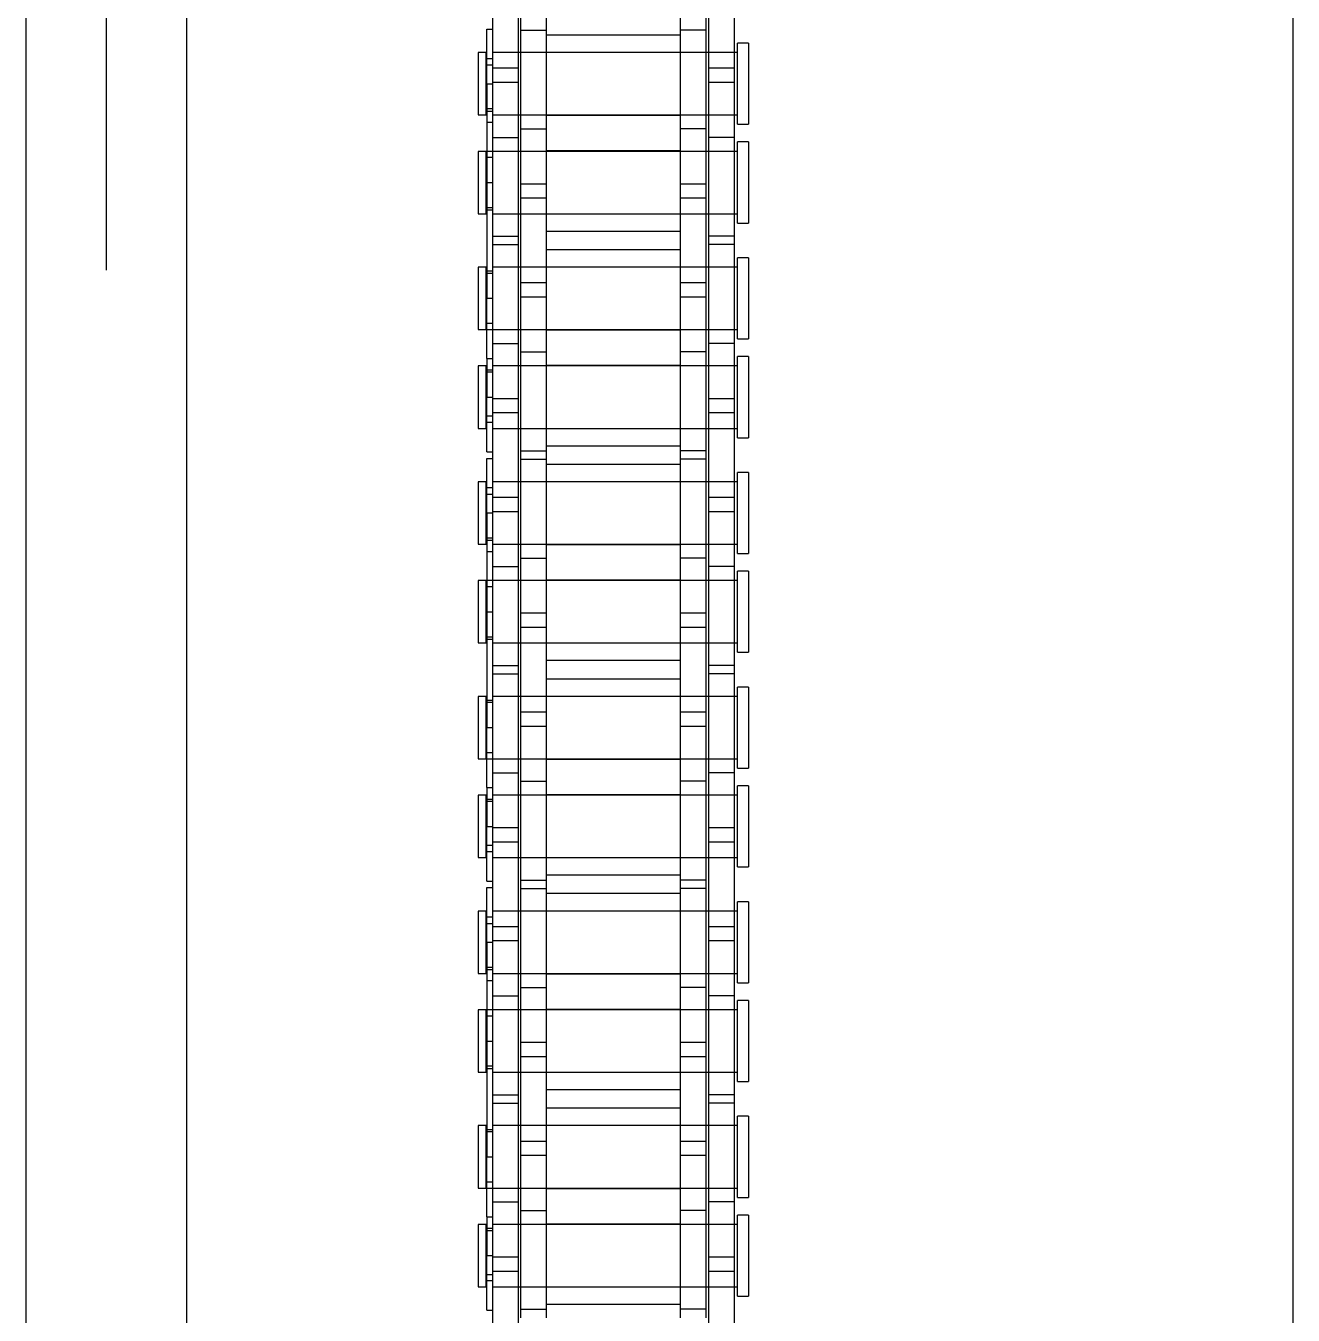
# Model space of a CAD drawing. Header units: metres. Extents: x 0 to 63075, y 0 to 44550.
# Drawn here: x 14315.3 to 14390.3, y 25750.2 to 25826.5 of the extents above; entities that cross this region are included whole.
import ezdxf

# ---------------------------------------------------------------- set-up
doc = ezdxf.new("R2010")
doc.units = ezdxf.units.M
doc.header["$LTSCALE"] = 75
doc.linetypes.add('HIDDEN2', pattern=[4.7625, 3.175, -1.5875])
for name, color, linetype in [('SDM', 7, 'Continuous'), ('SL4', 4, 'Continuous'), ('ST1', 7, 'HIDDEN2')]:
    doc.layers.add(name, color=color, linetype=linetype)

# ---------------------------------------------------------------- blocks, each defined once
blk = doc.blocks.new('A$Ca53c419a')
at = {"layer": 'SL4'}
for p, q in [((2334.737, 495.765), (1009.762, 495.765)), ((1009.762, 486.24), (2334.737, 486.24)), ((1009.762, 420.765), (2334.737, 420.765))]:
    blk.add_line(p, q, dxfattribs=at)
at = {"layer": 'ST1'}
for p, q in [((2334.737, 491.003), (1009.762, 491.003)), ((1009.762, 486.24), (2334.737, 486.24)), ((1320.698, 468.489), (1320.698, 468.157)), ((1320.698, 468.489), (1323.929, 468.489)), ((1325.774, 469), (1322.084, 469)), ((1322.084, 469), (1322.084, 468.526)), ((1322.084, 468.526), (1325.774, 468.526)), ((1322.453, 468.526), (1322.453, 468.157)), ((1322.822, 468.489), (1322.822, 468.157)), ((1323.929, 468.489), (1323.929, 468.157)), ((1326.225, 468.489), (1323.929, 468.489)), ((1325.405, 468.157), (1325.405, 468.526)), ((1325.548, 468.489), (1325.548, 468.157)), ((1325.774, 468.526), (1325.774, 469)), ((1326.225, 468.489), (1329.777, 468.489)), ((1326.225, 468.489), (1326.225, 468.157)), ((1331.622, 469), (1327.932, 469)), ((1327.932, 469), (1327.932, 468.526)), ((1327.932, 468.526), (1331.622, 468.526)), ((1327.932, 468.489), (1327.932, 466.637)), ((1328.301, 468.526), (1328.301, 468.157)), ((1329.777, 468.489), (1329.777, 468.157)), ((1342.477, 468.489), (1329.777, 468.489)), ((1331.253, 468.157), (1331.253, 468.526)), ((1331.396, 468.489), (1331.396, 468.157)), ((1331.622, 468.526), (1331.622, 469)), ((1338.474, 469), (1334.784, 469)), ((1334.784, 469), (1334.784, 468.526)), ((1334.784, 468.526), (1338.474, 468.526)), ((1335.009, 468.489), (1335.009, 468.157)), ((1335.153, 468.526), (1335.153, 468.157)), ((1336.629, 468.489), (1336.629, 468.157)), ((1338.105, 468.157), (1338.105, 468.526)), ((1338.474, 468.526), (1338.474, 469)), ((1338.474, 466.637), (1338.474, 468.489)), ((1340.181, 468.157), (1340.181, 468.489)), ((1344.322, 469), (1340.632, 469)), ((1340.632, 469), (1340.632, 468.526)), ((1340.632, 468.526), (1344.322, 468.526)), ((1340.858, 468.489), (1340.858, 468.157)), ((1341.001, 468.526), (1341.001, 468.157)), ((1342.477, 468.489), (1342.477, 468.157)), ((1342.477, 468.489), (1345.707, 468.489)), ((1343.584, 468.489), (1343.584, 468.157)), ((1343.953, 468.157), (1343.953, 468.526)), ((1344.322, 468.526), (1344.322, 469)), ((1345.707, 468.489), (1345.707, 468.157)), ((1346.098, 468.489), (1346.098, 468.157)), ((1346.098, 468.489), (1349.328, 468.489)), ((1351.173, 469), (1347.483, 469)), ((1347.483, 469), (1347.483, 468.526)), ((1347.483, 468.526), (1351.173, 468.526)), ((1347.852, 468.526), (1347.852, 468.157)), ((1348.221, 468.489), (1348.221, 468.157)), ((1349.328, 468.489), (1349.328, 468.157)), ((1351.625, 468.489), (1349.328, 468.489)), ((1350.804, 468.157), (1350.804, 468.526)), ((1350.948, 468.489), (1350.948, 468.157)), ((1351.173, 468.526), (1351.173, 469)), ((1351.625, 468.489), (1355.177, 468.489)), ((1351.625, 468.489), (1351.625, 468.157)), ((1357.022, 469), (1353.332, 469)), ((1353.332, 469), (1353.332, 468.526)), ((1353.332, 468.526), (1357.022, 468.526)), ((1353.332, 468.489), (1353.332, 466.637)), ((1353.701, 468.526), (1353.701, 468.157)), ((1355.177, 468.489), (1355.177, 468.157)), ((1367.877, 468.489), (1355.177, 468.489)), ((1356.653, 468.157), (1356.653, 468.526)), ((1356.796, 468.489), (1356.796, 468.157)), ((1357.022, 468.526), (1357.022, 469)), ((1363.873, 469), (1360.183, 469)), ((1360.183, 469), (1360.183, 468.526)), ((1360.183, 468.526), (1363.873, 468.526)), ((1360.409, 468.489), (1360.409, 468.157)), ((1360.552, 468.526), (1360.552, 468.157)), ((1362.028, 468.489), (1362.028, 468.157)), ((1363.504, 468.157), (1363.504, 468.526)), ((1363.873, 468.526), (1363.873, 469)), ((1363.873, 466.637), (1363.873, 468.489)), ((1365.58, 468.157), (1365.58, 468.489)), ((1369.722, 469), (1366.032, 469)), ((1366.032, 469), (1366.032, 468.526)), ((1366.032, 468.526), (1369.722, 468.526)), ((1366.258, 468.489), (1366.258, 468.157)), ((1366.401, 468.526), (1366.401, 468.157)), ((1367.877, 468.489), (1367.877, 468.157)), ((1367.877, 468.489), (1371.107, 468.489)), ((1368.984, 468.489), (1368.984, 468.157)), ((1369.353, 468.157), (1369.353, 468.526)), ((1369.722, 468.526), (1369.722, 469)), ((1371.107, 468.489), (1371.107, 468.157)), ((1371.498, 468.489), (1371.498, 468.157)), ((1371.498, 468.489), (1374.728, 468.489)), ((1376.573, 469), (1372.883, 469)), ((1372.883, 469), (1372.883, 468.526)), ((1372.883, 468.526), (1376.573, 468.526)), ((1373.252, 468.526), (1373.252, 468.157)), ((1373.621, 468.489), (1373.621, 468.157)), ((1374.728, 468.489), (1374.728, 468.157)), ((1377.025, 468.489), (1374.728, 468.489)), ((1376.204, 468.157), (1376.204, 468.526)), ((1376.347, 468.489), (1376.347, 468.157)), ((1376.573, 468.526), (1376.573, 469)), ((1377.025, 468.489), (1380.577, 468.489)), ((1377.025, 468.489), (1377.025, 468.157)), ((1382.422, 469), (1378.732, 469)), ((1378.732, 469), (1378.732, 468.526)), ((1378.732, 468.526), (1382.422, 468.526)), ((1378.732, 468.489), (1378.732, 466.637)), ((1379.101, 468.526), (1379.101, 468.157)), ((1380.577, 468.489), (1380.577, 468.157)), ((1393.277, 468.489), (1380.577, 468.489)), ((1382.053, 468.157), (1382.053, 468.526)), ((1382.196, 468.489), (1382.196, 468.157)), ((1382.422, 468.526), (1382.422, 469)), ((1389.273, 469), (1385.583, 469)), ((1385.583, 469), (1385.583, 468.526)), ((1385.583, 468.526), (1389.273, 468.526)), ((1385.809, 468.489), (1385.809, 468.157)), ((1385.952, 468.526), (1385.952, 468.157)), ((1387.428, 468.489), (1387.428, 468.157)), ((1388.904, 468.157), (1388.904, 468.526)), ((1389.273, 468.526), (1389.273, 469)), ((1389.273, 466.637), (1389.273, 468.489)), ((1390.98, 468.157), (1390.98, 468.489)), ((1395.122, 469), (1391.432, 469)), ((1391.432, 469), (1391.432, 468.526)), ((1391.432, 468.526), (1395.122, 468.526)), ((1391.658, 468.489), (1391.658, 468.157)), ((1391.801, 468.526), (1391.801, 468.157)), ((1393.277, 468.489), (1393.277, 468.157)), ((1393.277, 468.489), (1396.507, 468.489)), ((1394.384, 468.489), (1394.384, 468.157)), ((1394.753, 468.157), (1394.753, 468.526)), ((1395.122, 468.526), (1395.122, 469)), ((1396.507, 468.489), (1396.507, 468.157)), ((1322.997, 468.157), (1313.902, 468.157)), ((1322.084, 468.157), (1322.084, 466.637)), ((1322.084, 468.157), (1322.084, 453.659)), ((1323.857, 468.157), (1322.997, 468.157)), ((1322.997, 466.637), (1322.997, 468.157)), ((1332.952, 468.157), (1323.857, 468.157)), ((1323.857, 468.157), (1323.857, 466.637)), ((1325.774, 466.637), (1325.774, 468.157)), ((1325.774, 453.659), (1325.774, 468.157)), ((1327.104, 468.157), (1327.104, 466.637)), ((1327.932, 468.157), (1327.932, 453.659)), ((1331.622, 466.637), (1331.622, 468.157)), ((1331.622, 453.659), (1331.622, 468.157)), ((1332.952, 468.157), (1332.952, 466.637)), ((1339.302, 468.157), (1332.952, 468.157)), ((1333.454, 468.157), (1333.454, 466.637)), ((1334.784, 468.157), (1334.784, 466.637)), ((1334.784, 468.157), (1334.784, 453.659)), ((1338.474, 453.659), (1338.474, 468.157)), ((1339.302, 468.157), (1339.302, 466.637)), ((1348.397, 468.157), (1339.302, 468.157)), ((1340.632, 468.157), (1340.632, 466.637)), ((1340.632, 468.157), (1340.632, 453.659)), ((1342.549, 466.637), (1342.549, 468.157)), ((1343.408, 468.157), (1343.408, 466.637)), ((1344.322, 466.637), (1344.322, 468.157)), ((1344.322, 453.659), (1344.322, 468.157)), ((1347.483, 468.157), (1347.483, 466.637)), ((1347.483, 468.157), (1347.483, 453.659)), ((1349.257, 468.157), (1348.397, 468.157)), ((1348.397, 466.637), (1348.397, 468.157)), ((1358.352, 468.157), (1349.257, 468.157)), ((1349.257, 468.157), (1349.257, 466.637)), ((1351.173, 466.637), (1351.173, 468.157)), ((1351.173, 453.659), (1351.173, 468.157)), ((1352.503, 468.157), (1352.503, 466.637)), ((1353.332, 468.157), (1353.332, 453.659)), ((1357.022, 466.637), (1357.022, 468.157)), ((1357.022, 453.659), (1357.022, 468.157)), ((1358.352, 468.157), (1358.352, 466.637)), ((1364.702, 468.157), (1358.352, 468.157)), ((1358.853, 468.157), (1358.853, 466.637)), ((1360.183, 468.157), (1360.183, 466.637)), ((1360.183, 468.157), (1360.183, 453.659)), ((1363.873, 453.659), (1363.873, 468.157)), ((1364.702, 468.157), (1364.702, 466.637)), ((1373.797, 468.157), (1364.702, 468.157)), ((1366.032, 468.157), (1366.032, 466.637)), ((1366.032, 468.157), (1366.032, 453.659)), ((1367.948, 466.637), (1367.948, 468.157)), ((1368.808, 468.157), (1368.808, 466.637)), ((1369.722, 466.637), (1369.722, 468.157)), ((1369.722, 453.659), (1369.722, 468.157)), ((1372.883, 468.157), (1372.883, 466.637)), ((1372.883, 468.157), (1372.883, 453.659)), ((1374.657, 468.157), (1373.797, 468.157)), ((1373.797, 466.637), (1373.797, 468.157)), ((1383.752, 468.157), (1374.657, 468.157)), ((1374.657, 468.157), (1374.657, 466.637)), ((1376.573, 466.637), (1376.573, 468.157)), ((1376.573, 453.659), (1376.573, 468.157)), ((1377.903, 468.157), (1377.903, 466.637)), ((1378.732, 468.157), (1378.732, 453.659)), ((1382.422, 466.637), (1382.422, 468.157)), ((1382.422, 453.659), (1382.422, 468.157)), ((1383.752, 468.157), (1383.752, 466.637)), ((1390.102, 468.157), (1383.752, 468.157)), ((1384.253, 468.157), (1384.253, 466.637)), ((1385.583, 468.157), (1385.583, 466.637)), ((1385.583, 468.157), (1385.583, 453.659)), ((1389.273, 453.659), (1389.273, 468.157)), ((1390.102, 468.157), (1390.102, 466.637)), ((1399.197, 468.157), (1390.102, 468.157)), ((1391.432, 468.157), (1391.432, 466.637)), ((1391.432, 468.157), (1391.432, 453.659)), ((1393.348, 466.637), (1393.348, 468.157)), ((1394.208, 468.157), (1394.208, 466.637)), ((1395.122, 466.637), (1395.122, 468.157)), ((1395.122, 453.659), (1395.122, 468.157)), ((1322.997, 466.637), (1313.902, 466.637)), ((1326.602, 466.485), (1320.252, 466.485)), ((1320.754, 466.485), (1320.754, 464.965)), ((1322.084, 466.485), (1322.084, 464.965)), ((1323.857, 466.637), (1322.997, 466.637)), ((1332.952, 466.637), (1323.857, 466.637)), ((1325.774, 464.965), (1325.774, 466.485)), ((1326.602, 466.485), (1326.602, 464.965)), ((1335.697, 466.485), (1326.602, 466.485)), ((1327.932, 466.485), (1327.932, 464.965)), ((1329.849, 464.965), (1329.849, 466.485)), ((1330.709, 466.485), (1330.709, 464.965)), ((1331.622, 464.965), (1331.622, 466.485)), ((1339.302, 466.637), (1332.952, 466.637)), ((1334.784, 466.485), (1334.784, 464.965)), ((1336.557, 466.485), (1335.697, 466.485)), ((1335.697, 464.965), (1335.697, 466.485)), ((1345.652, 466.485), (1336.557, 466.485)), ((1336.557, 466.485), (1336.557, 464.965)), ((1338.474, 464.965), (1338.474, 466.485)), ((1348.397, 466.637), (1339.302, 466.637)), ((1339.804, 466.485), (1339.804, 464.965)), ((1340.632, 466.485), (1340.632, 464.965)), ((1344.322, 464.965), (1344.322, 466.485)), ((1345.652, 466.485), (1345.652, 464.965)), ((1352.002, 466.485), (1345.652, 466.485)), ((1346.154, 466.485), (1346.154, 464.965)), ((1347.483, 466.485), (1347.483, 464.965)), ((1349.257, 466.637), (1348.397, 466.637)), ((1358.352, 466.637), (1349.257, 466.637)), ((1351.173, 464.965), (1351.173, 466.485)), ((1352.002, 466.485), (1352.002, 464.965)), ((1361.097, 466.485), (1352.002, 466.485)), ((1353.332, 466.485), (1353.332, 464.965)), ((1355.249, 464.965), (1355.249, 466.485)), ((1356.108, 466.485), (1356.108, 464.965)), ((1357.022, 464.965), (1357.022, 466.485)), ((1364.702, 466.637), (1358.352, 466.637)), ((1360.183, 466.485), (1360.183, 464.965)), ((1361.957, 466.485), (1361.097, 466.485)), ((1361.097, 464.965), (1361.097, 466.485)), ((1371.052, 466.485), (1361.957, 466.485)), ((1361.957, 466.485), (1361.957, 464.965)), ((1363.873, 464.965), (1363.873, 466.485)), ((1373.797, 466.637), (1364.702, 466.637)), ((1365.203, 466.485), (1365.203, 464.965)), ((1366.032, 466.485), (1366.032, 464.965)), ((1369.722, 464.965), (1369.722, 466.485)), ((1371.052, 466.485), (1371.052, 464.965)), ((1377.402, 466.485), (1371.052, 466.485)), ((1371.553, 466.485), (1371.553, 464.965)), ((1372.883, 466.485), (1372.883, 464.965)), ((1374.657, 466.637), (1373.797, 466.637)), ((1383.752, 466.637), (1374.657, 466.637)), ((1376.573, 464.965), (1376.573, 466.485)), ((1377.402, 466.485), (1377.402, 464.965)), ((1386.497, 466.485), (1377.402, 466.485)), ((1378.732, 466.485), (1378.732, 464.965)), ((1380.648, 464.965), (1380.648, 466.485)), ((1381.508, 466.485), (1381.508, 464.965)), ((1382.422, 464.965), (1382.422, 466.485)), ((1390.102, 466.637), (1383.752, 466.637)), ((1385.583, 466.485), (1385.583, 464.965)), ((1387.357, 466.485), (1386.497, 466.485)), ((1386.497, 464.965), (1386.497, 466.485)), ((1396.452, 466.485), (1387.357, 466.485)), ((1387.357, 466.485), (1387.357, 464.965)), ((1389.273, 464.965), (1389.273, 466.485)), ((1399.197, 466.637), (1390.102, 466.637)), ((1390.603, 466.485), (1390.603, 464.965)), ((1391.432, 466.485), (1391.432, 464.965)), ((1395.122, 464.965), (1395.122, 466.485)), ((1396.452, 466.485), (1396.452, 464.965)), ((1402.802, 466.485), (1396.452, 466.485)), ((1326.602, 464.965), (1320.252, 464.965)), ((1321.037, 457.035), (1321.037, 464.965)), ((1322.084, 464.965), (1322.084, 457.035)), ((1325.774, 457.035), (1325.774, 464.965)), ((1325.817, 464.965), (1325.817, 457.035)), ((1335.697, 464.965), (1326.602, 464.965)), ((1327.889, 457.035), (1327.889, 464.965)), ((1327.932, 464.965), (1327.932, 457.035)), ((1331.622, 457.035), (1331.622, 464.965)), ((1332.669, 464.965), (1332.669, 457.035)), ((1333.737, 457.035), (1333.737, 464.965)), ((1334.784, 464.965), (1334.784, 457.035)), ((1336.557, 464.965), (1335.697, 464.965)), ((1345.652, 464.965), (1336.557, 464.965)), ((1338.474, 457.035), (1338.474, 464.965)), ((1338.517, 464.965), (1338.517, 457.035)), ((1340.589, 457.035), (1340.589, 464.965)), ((1340.632, 464.965), (1340.632, 457.035)), ((1344.322, 457.035), (1344.322, 464.965)), ((1345.369, 464.965), (1345.369, 457.035)), ((1352.002, 464.965), (1345.652, 464.965)), ((1346.437, 457.035), (1346.437, 464.965)), ((1347.483, 464.965), (1347.483, 457.035)), ((1351.173, 457.035), (1351.173, 464.965)), ((1351.217, 464.965), (1351.217, 457.035)), ((1361.097, 464.965), (1352.002, 464.965)), ((1353.289, 457.035), (1353.289, 464.965)), ((1353.332, 464.965), (1353.332, 457.035)), ((1357.022, 457.035), (1357.022, 464.965)), ((1358.068, 464.965), (1358.068, 457.035)), ((1359.137, 457.035), (1359.137, 464.965)), ((1360.183, 464.965), (1360.183, 457.035)), ((1361.957, 464.965), (1361.097, 464.965)), ((1371.052, 464.965), (1361.957, 464.965)), ((1363.873, 457.035), (1363.873, 464.965)), ((1363.917, 464.965), (1363.917, 457.035)), ((1365.988, 457.035), (1365.988, 464.965)), ((1366.032, 464.965), (1366.032, 457.035)), ((1369.722, 457.035), (1369.722, 464.965)), ((1370.768, 464.965), (1370.768, 457.035)), ((1377.402, 464.965), (1371.052, 464.965)), ((1371.837, 457.035), (1371.837, 464.965)), ((1372.883, 464.965), (1372.883, 457.035)), ((1376.573, 457.035), (1376.573, 464.965)), ((1376.617, 464.965), (1376.617, 457.035)), ((1386.497, 464.965), (1377.402, 464.965)), ((1378.688, 457.035), (1378.688, 464.965)), ((1378.732, 464.965), (1378.732, 457.035)), ((1382.422, 457.035), (1382.422, 464.965)), ((1383.468, 464.965), (1383.468, 457.035)), ((1384.537, 457.035), (1384.537, 464.965)), ((1385.583, 464.965), (1385.583, 457.035)), ((1387.357, 464.965), (1386.497, 464.965)), ((1396.452, 464.965), (1387.357, 464.965)), ((1389.273, 457.035), (1389.273, 464.965)), ((1389.317, 464.965), (1389.317, 457.035)), ((1391.388, 457.035), (1391.388, 464.965)), ((1391.432, 464.965), (1391.432, 457.035)), ((1395.122, 457.035), (1395.122, 464.965)), ((1396.168, 464.965), (1396.168, 457.035)), ((1402.802, 464.965), (1396.452, 464.965)), ((1326.602, 457.035), (1320.252, 457.035)), ((1320.754, 455.515), (1320.754, 457.035)), ((1322.084, 457.035), (1322.084, 455.515)), ((1325.774, 455.515), (1325.774, 457.035)), ((1326.602, 455.515), (1326.602, 457.035)), ((1335.697, 457.035), (1326.602, 457.035)), ((1327.932, 457.035), (1327.932, 455.515)), ((1329.849, 455.515), (1329.849, 457.035)), ((1330.709, 457.035), (1330.709, 455.515)), ((1331.622, 455.515), (1331.622, 457.035)), ((1334.784, 457.035), (1334.784, 455.515)), ((1336.557, 457.035), (1335.697, 457.035)), ((1335.697, 455.515), (1335.697, 457.035)), ((1345.652, 457.035), (1336.557, 457.035)), ((1336.557, 457.035), (1336.557, 455.515)), ((1338.474, 455.515), (1338.474, 457.035)), ((1339.804, 455.515), (1339.804, 457.035)), ((1340.632, 457.035), (1340.632, 455.515)), ((1344.322, 455.515), (1344.322, 457.035)), ((1345.652, 455.515), (1345.652, 457.035)), ((1352.002, 457.035), (1345.652, 457.035)), ((1346.154, 455.515), (1346.154, 457.035)), ((1347.483, 457.035), (1347.483, 455.515)), ((1351.173, 455.515), (1351.173, 457.035)), ((1352.002, 455.515), (1352.002, 457.035)), ((1361.097, 457.035), (1352.002, 457.035)), ((1353.332, 457.035), (1353.332, 455.515)), ((1355.249, 455.515), (1355.249, 457.035)), ((1356.108, 457.035), (1356.108, 455.515)), ((1357.022, 455.515), (1357.022, 457.035)), ((1360.183, 457.035), (1360.183, 455.515)), ((1361.957, 457.035), (1361.097, 457.035)), ((1361.097, 455.515), (1361.097, 457.035)), ((1371.052, 457.035), (1361.957, 457.035)), ((1361.957, 457.035), (1361.957, 455.515)), ((1363.873, 455.515), (1363.873, 457.035)), ((1365.203, 455.515), (1365.203, 457.035)), ((1366.032, 457.035), (1366.032, 455.515)), ((1369.722, 455.515), (1369.722, 457.035)), ((1371.052, 455.515), (1371.052, 457.035)), ((1377.402, 457.035), (1371.052, 457.035)), ((1371.553, 455.515), (1371.553, 457.035)), ((1372.883, 457.035), (1372.883, 455.515)), ((1376.573, 455.515), (1376.573, 457.035)), ((1377.402, 455.515), (1377.402, 457.035)), ((1386.497, 457.035), (1377.402, 457.035)), ((1378.732, 457.035), (1378.732, 455.515)), ((1380.648, 455.515), (1380.648, 457.035)), ((1381.508, 457.035), (1381.508, 455.515)), ((1382.422, 455.515), (1382.422, 457.035)), ((1385.583, 457.035), (1385.583, 455.515)), ((1387.357, 457.035), (1386.497, 457.035)), ((1386.497, 455.515), (1386.497, 457.035)), ((1396.452, 457.035), (1387.357, 457.035)), ((1387.357, 457.035), (1387.357, 455.515)), ((1389.273, 455.515), (1389.273, 457.035)), ((1390.603, 455.515), (1390.603, 457.035)), ((1391.432, 457.035), (1391.432, 455.515)), ((1395.122, 455.515), (1395.122, 457.035)), ((1396.452, 455.515), (1396.452, 457.035)), ((1402.802, 457.035), (1396.452, 457.035)), ((1326.602, 455.515), (1320.252, 455.515)), ((1335.697, 455.515), (1326.602, 455.515)), ((1336.557, 455.515), (1335.697, 455.515)), ((1345.652, 455.515), (1336.557, 455.515)), ((1352.002, 455.515), (1345.652, 455.515)), ((1361.097, 455.515), (1352.002, 455.515)), ((1361.957, 455.515), (1361.097, 455.515)), ((1371.052, 455.515), (1361.957, 455.515)), ((1377.402, 455.515), (1371.052, 455.515)), ((1386.497, 455.515), (1377.402, 455.515)), ((1387.357, 455.515), (1386.497, 455.515)), ((1396.452, 455.515), (1387.357, 455.515)), ((1402.802, 455.515), (1396.452, 455.515)), ((1322.997, 455.363), (1313.902, 455.363)), ((1322.084, 455.363), (1322.084, 453.843)), ((1323.857, 455.363), (1322.997, 455.363)), ((1322.997, 453.843), (1322.997, 455.363)), ((1332.952, 455.363), (1323.857, 455.363)), ((1323.857, 455.363), (1323.857, 453.843)), ((1325.774, 453.843), (1325.774, 455.363)), ((1327.104, 453.843), (1327.104, 455.363)), ((1327.932, 455.363), (1327.932, 453.843)), ((1331.622, 453.843), (1331.622, 455.363)), ((1332.952, 453.843), (1332.952, 455.363)), ((1339.302, 455.363), (1332.952, 455.363)), ((1333.454, 453.843), (1333.454, 455.363)), ((1334.784, 455.363), (1334.784, 453.843)), ((1338.474, 453.843), (1338.474, 455.363)), ((1339.302, 453.843), (1339.302, 455.363)), ((1348.397, 455.363), (1339.302, 455.363)), ((1340.632, 455.363), (1340.632, 453.843)), ((1342.549, 453.843), (1342.549, 455.363)), ((1343.408, 455.363), (1343.408, 453.843)), ((1344.322, 453.843), (1344.322, 455.363)), ((1347.483, 455.363), (1347.483, 453.843)), ((1349.257, 455.363), (1348.397, 455.363)), ((1348.397, 453.843), (1348.397, 455.363)), ((1358.352, 455.363), (1349.257, 455.363)), ((1349.257, 455.363), (1349.257, 453.843)), ((1351.173, 453.843), (1351.173, 455.363)), ((1352.503, 453.843), (1352.503, 455.363)), ((1353.332, 455.363), (1353.332, 453.843)), ((1357.022, 453.843), (1357.022, 455.363)), ((1358.352, 453.843), (1358.352, 455.363)), ((1364.702, 455.363), (1358.352, 455.363)), ((1358.853, 453.843), (1358.853, 455.363)), ((1360.183, 455.363), (1360.183, 453.843)), ((1363.873, 453.843), (1363.873, 455.363)), ((1364.702, 453.843), (1364.702, 455.363)), ((1373.797, 455.363), (1364.702, 455.363)), ((1366.032, 455.363), (1366.032, 453.843)), ((1367.948, 453.843), (1367.948, 455.363)), ((1368.808, 455.363), (1368.808, 453.843)), ((1369.722, 453.843), (1369.722, 455.363)), ((1372.883, 455.363), (1372.883, 453.843)), ((1374.657, 455.363), (1373.797, 455.363)), ((1373.797, 453.843), (1373.797, 455.363)), ((1383.752, 455.363), (1374.657, 455.363)), ((1374.657, 455.363), (1374.657, 453.843)), ((1376.573, 453.843), (1376.573, 455.363)), ((1377.903, 453.843), (1377.903, 455.363)), ((1378.732, 455.363), (1378.732, 453.843)), ((1382.422, 453.843), (1382.422, 455.363)), ((1383.752, 453.843), (1383.752, 455.363)), ((1390.102, 455.363), (1383.752, 455.363)), ((1384.253, 453.843), (1384.253, 455.363)), ((1385.583, 455.363), (1385.583, 453.843)), ((1389.273, 453.843), (1389.273, 455.363)), ((1390.102, 453.843), (1390.102, 455.363)), ((1399.197, 455.363), (1390.102, 455.363)), ((1391.432, 455.363), (1391.432, 453.843)), ((1393.348, 453.843), (1393.348, 455.363)), ((1394.208, 455.363), (1394.208, 453.843)), ((1395.122, 453.843), (1395.122, 455.363)), ((1322.997, 453.843), (1313.902, 453.843)), ((1321.53, 453.659), (1326.327, 453.659)), ((1321.53, 453.659), (1321.53, 453)), ((1323.857, 453.843), (1322.997, 453.843)), ((1332.952, 453.843), (1323.857, 453.843)), ((1326.327, 453), (1326.327, 453.659)), ((1327.378, 453.659), (1332.175, 453.659)), ((1327.378, 453.659), (1327.378, 453)), ((1332.175, 453), (1332.175, 453.659)), ((1339.302, 453.843), (1332.952, 453.843)), ((1334.23, 453.659), (1339.027, 453.659)), ((1334.23, 453.659), (1334.23, 453)), ((1339.027, 453), (1339.027, 453.659)), ((1348.397, 453.843), (1339.302, 453.843)), ((1340.078, 453.659), (1344.875, 453.659)), ((1340.078, 453.659), (1340.078, 453)), ((1344.875, 453), (1344.875, 453.659)), ((1346.93, 453.659), (1351.727, 453.659)), ((1346.93, 453.659), (1346.93, 453)), ((1349.257, 453.843), (1348.397, 453.843)), ((1358.352, 453.843), (1349.257, 453.843)), ((1351.727, 453), (1351.727, 453.659)), ((1352.778, 453.659), (1357.575, 453.659)), ((1352.778, 453.659), (1352.778, 453)), ((1357.575, 453), (1357.575, 453.659)), ((1364.702, 453.843), (1358.352, 453.843)), ((1359.63, 453.659), (1364.427, 453.659)), ((1359.63, 453.659), (1359.63, 453)), ((1364.427, 453), (1364.427, 453.659)), ((1373.797, 453.843), (1364.702, 453.843)), ((1365.478, 453.659), (1370.275, 453.659)), ((1365.478, 453.659), (1365.478, 453)), ((1370.275, 453), (1370.275, 453.659)), ((1372.33, 453.659), (1377.127, 453.659)), ((1372.33, 453.659), (1372.33, 453)), ((1374.657, 453.843), (1373.797, 453.843)), ((1383.752, 453.843), (1374.657, 453.843)), ((1377.127, 453), (1377.127, 453.659)), ((1378.178, 453.659), (1382.975, 453.659)), ((1378.178, 453.659), (1378.178, 453)), ((1382.975, 453), (1382.975, 453.659)), ((1390.102, 453.843), (1383.752, 453.843)), ((1385.03, 453.659), (1389.827, 453.659)), ((1385.03, 453.659), (1385.03, 453)), ((1389.827, 453), (1389.827, 453.659)), ((1399.197, 453.843), (1390.102, 453.843)), ((1390.878, 453.659), (1395.675, 453.659)), ((1390.878, 453.659), (1390.878, 453)), ((1395.675, 453), (1395.675, 453.659)), ((1326.327, 453), (1321.53, 453)), ((1332.175, 453), (1327.378, 453)), ((1339.027, 453), (1334.23, 453)), ((1344.875, 453), (1340.078, 453)), ((1351.727, 453), (1346.93, 453)), ((1357.575, 453), (1352.778, 453)), ((1364.427, 453), (1359.63, 453)), ((1370.275, 453), (1365.478, 453)), ((1377.127, 453), (1372.33, 453)), ((1382.975, 453), (1378.178, 453)), ((1389.827, 453), (1385.03, 453)), ((1395.675, 453), (1390.878, 453))]:
    blk.add_line(p, q, dxfattribs=at)

msp = doc.modelspace()

# ---------------------------------------------------------------- block references
at = {"layer": 'SDM', "rotation": 90}
msp.add_blockref('A$Ca53c419a', (14811.027, 24429.769), dxfattribs=at)

doc.saveas('drawing.dxf')
